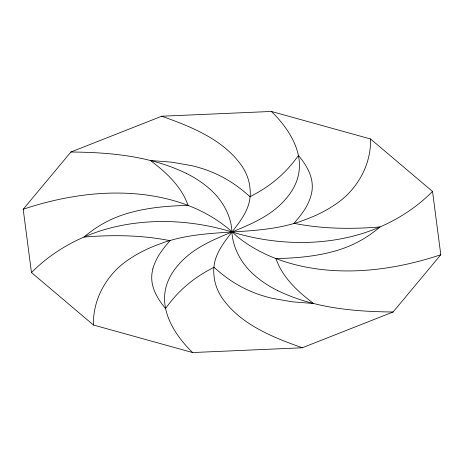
<?xml version="1.0" encoding="UTF-8"?>
<svg xmlns="http://www.w3.org/2000/svg" width="464" height="464" viewBox="0 0 464 464"><rect width="100%" height="100%" fill="white"/><g stroke="black" fill="none" stroke-linecap="round" stroke-linejoin="round"><path stroke-width="0.7" d="M93.467 325.02C92.725 298.439 107.52 273.07 129.705 258.883A126.666 73.126 0 0 1 158.102 244.609C205.459 225.701 258.535 238.299 305.892 219.391A126.666 73.126 0 0 0 334.3 205.117C356.474 190.924 371.275 165.561 370.527 138.98L271.411 111.453L161.733 116.226L70.882 152.024L23.2 209.247L31.471 272.571L93.473 325.02L192.589 352.547L302.267 347.774L393.118 311.976L440.8 254.753L432.529 191.429L370.527 138.98M31.471 272.571C55.622 248.205 87.505 232.139 121.058 225.562A126.515 73.045 0 0 1 154.413 221.67C182.097 220.638 209.885 224.808 236.24 233.264C260.014 240.079 284.861 243.217 309.587 242.324A126.521 73.045 0 0 0 342.942 238.438C376.495 231.855 408.378 215.795 432.529 191.429M23.2 209.247C60.801 196.736 100.914 190.147 140.528 194.294A126.66 73.126 0 0 1 176.134 201.359C198.557 207.994 219.605 219.542 236.42 235.892C251.424 248.339 269.265 257.027 287.866 262.641A126.66 73.126 0 0 0 323.472 269.706C363.086 273.847 403.199 267.264 440.8 254.753M70.882 152.018C110.032 152.291 150.475 156.055 186.186 173.31M393.118 311.982C353.968 311.709 313.525 307.945 277.814 290.69M161.733 116.226C191.748 126.869 224.414 139.855 242.823 167.411A126.66 73.126 0 0 1 250.032 188.749C253.994 223.799 210.006 240.201 213.968 275.251A126.66 73.126 0 0 0 221.171 296.589C239.586 324.139 272.246 337.131 302.267 347.774M271.411 111.453C289.066 128.714 305.677 154.106 297.122 179.748A126.521 73.045 0 0 1 286.282 198.372C257.769 232.557 206.231 231.443 177.718 265.628A126.521 73.045 0 0 0 166.872 284.252C158.328 309.894 174.928 335.286 192.589 352.547M277.814 290.69A126.521 73.045 0 0 1 255.304 275.958C241.57 264.428 232.017 247.428 231.78 229.251C230.161 213.051 220.91 198.453 208.696 188.042A126.521 73.045 0 0 0 186.186 173.31M152.824 268.94L152.012 273.168A99.69 57.559 0 0 0 152.633 285.319C154.779 294.066 159.9 301.704 165.561 308.566C175.177 294.721 187.665 282.924 201.997 274.062A155.8 89.952 0 0 1 214.107 267.276C225.637 278.035 239.07 286.787 253.756 292.581A99.696 57.559 0 0 0 272.293 298.34L292.158 301.809L313.629 303.502C300.556 293.753 287.982 282.53 280.088 268.03A155.823 89.964 0 0 1 275.97 258.587C295.394 258.181 314.94 256.522 333.749 251.413A99.69 57.553 0 0 0 351.66 245.021C361.949 240.422 371.473 234.216 380.068 226.937C356.793 228.822 333.285 229.007 310.091 225.974A155.805 89.952 0 0 1 293.863 223.306C302.273 214.124 310.126 203.458 311.994 190.832A99.69 57.553 0 0 0 311.367 178.681C309.227 169.934 304.1 162.296 298.445 155.434C288.828 169.279 276.335 181.076 262.003 189.938A155.805 89.952 0 0 1 249.893 196.724C238.363 185.965 224.93 177.213 210.244 171.419A99.696 57.559 0 0 0 191.707 165.66L171.842 162.191L150.371 160.498C163.444 170.247 176.018 181.47 183.912 195.97A155.811 89.958 0 0 1 188.03 205.413C168.606 205.819 149.06 207.478 130.251 212.587A99.69 57.559 0 0 0 112.34 218.979C102.051 223.578 92.527 229.784 83.932 237.063C107.213 235.178 130.715 234.993 153.909 238.026A155.817 89.964 0 0 1 170.137 240.694C162.638 248.861 155.753 258.083 152.824 268.94"/></g></svg>
